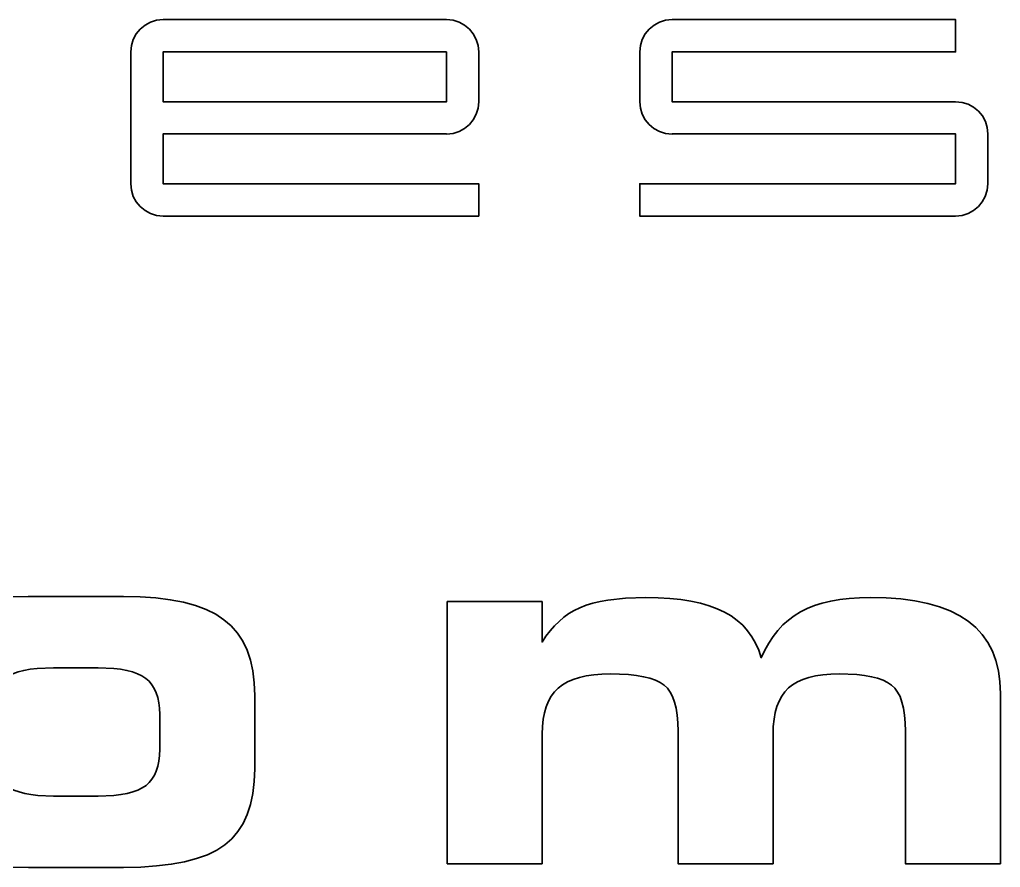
# Model space of a CAD drawing. Header units: centimetres. Extents: x -9.7 to 9.7, y -8.7 to 8.7.
# Drawn here: x 8.893 to 9.442, y 7.55 to 8.025 of the extents above; entities that cross this region are included whole.
import ezdxf

# ---------------------------------------------------------------- set-up
doc = ezdxf.new("R2010")
doc.units = ezdxf.units.CM
doc.header["$MEASUREMENT"] = 0
doc.layers.add('layer 1', color=7, linetype='Continuous')

msp = doc.modelspace()

# ---------------------------------------------------------------- linework, layer by layer
at = {"layer": 'layer 1', "color": 250, "lineweight": 35}
for points, knots in [([(8.95545, 7.93287), (8.95545, 7.93287), (8.95582, 7.92922), (8.95582, 7.92922), (8.95582, 7.92922), (8.95582, 7.92922), (8.95688, 7.92583), (8.95688, 7.92583), (8.95688, 7.92583), (8.95688, 7.92583), (8.95855, 7.92275), (8.95855, 7.92275), (8.95855, 7.92275), (8.95855, 7.92275), (8.96076, 7.92007), (8.96076, 7.92007), (8.96076, 7.92007), (8.96076, 7.92007), (8.96344, 7.91787), (8.96344, 7.91787), (8.96344, 7.91787), (8.96344, 7.91787), (8.96652, 7.9162), (8.96652, 7.9162), (8.96652, 7.9162), (8.96652, 7.9162), (8.96992, 7.91515), (8.96992, 7.91515), (8.96992, 7.91515), (8.96992, 7.91515), (8.97356, 7.91478), (8.97356, 7.91478), (8.97356, 7.91478), (8.97356, 7.91478), (9.15036, 7.91478), (9.15036, 7.91478), (9.15036, 7.91478), (9.15036, 7.91478), (9.15036, 7.93287), (9.15036, 7.93287), (9.15036, 7.93287), (9.15036, 7.93287), (8.99165, 7.93287), (8.99165, 7.93287), (8.99165, 7.93287), (8.99165, 7.93287), (8.97356, 7.93287), (8.97356, 7.93287), (8.97356, 7.93287), (8.97356, 7.93287), (8.97356, 7.95098), (8.97356, 7.95098), (8.97356, 7.95098), (8.97356, 7.95098), (8.97356, 7.96076), (8.97356, 7.96076), (8.97356, 7.96076), (8.97356, 7.96076), (9.13179, 7.96076), (9.13179, 7.96076), (9.13179, 7.96076), (9.13179, 7.96076), (9.13228, 7.96076), (9.13228, 7.96076), (9.13228, 7.96076), (9.13228, 7.96076), (9.13228, 7.96073), (9.13228, 7.96073), (9.13228, 7.96073), (9.13228, 7.96073), (9.13592, 7.9611), (9.13592, 7.9611), (9.13592, 7.9611), (9.13592, 7.9611), (9.13932, 7.96216), (9.13932, 7.96216), (9.13932, 7.96216), (9.13932, 7.96216), (9.14239, 7.96383), (9.14239, 7.96383), (9.14239, 7.96383), (9.14239, 7.96383), (9.14507, 7.96604), (9.14507, 7.96604), (9.14507, 7.96604), (9.14507, 7.96604), (9.14727, 7.96872), (9.14727, 7.96872), (9.14727, 7.96872), (9.14727, 7.96872), (9.14894, 7.9718), (9.14894, 7.9718), (9.14894, 7.9718), (9.14894, 7.9718), (9.14999, 7.9752), (9.14999, 7.9752), (9.14999, 7.9752), (9.14999, 7.9752), (9.15036, 7.97884), (9.15036, 7.97884), (9.15036, 7.97884), (9.15036, 7.97884), (9.15036, 8.00635), (9.15036, 8.00635), (9.15036, 8.00635), (9.15036, 8.00635), (9.15036, 8.00673), (9.15036, 8.00673), (9.15036, 8.00673), (9.15036, 8.00673), (9.14999, 8.01037), (9.14999, 8.01037), (9.14999, 8.01037), (9.14999, 8.01037), (9.14894, 8.01377), (9.14894, 8.01377), (9.14894, 8.01377), (9.14894, 8.01377), (9.14727, 8.01684), (9.14727, 8.01684), (9.14727, 8.01684), (9.14727, 8.01684), (9.14507, 8.01952), (9.14507, 8.01952), (9.14507, 8.01952), (9.14507, 8.01952), (9.14239, 8.02173), (9.14239, 8.02173), (9.14239, 8.02173), (9.14239, 8.02173), (9.13932, 8.0234), (9.13932, 8.0234), (9.13932, 8.0234), (9.13932, 8.0234), (9.13592, 8.02446), (9.13592, 8.02446), (9.13592, 8.02446), (9.13592, 8.02446), (9.13228, 8.02483), (9.13228, 8.02483), (9.13228, 8.02483), (9.13228, 8.02483), (8.97356, 8.02483), (8.97356, 8.02483), (8.97356, 8.02483), (8.97356, 8.02483), (8.96992, 8.02446), (8.96992, 8.02446), (8.96992, 8.02446), (8.96992, 8.02446), (8.96652, 8.0234), (8.96652, 8.0234), (8.96652, 8.0234), (8.96652, 8.0234), (8.96344, 8.02173), (8.96344, 8.02173), (8.96344, 8.02173), (8.96344, 8.02173), (8.96076, 8.01952), (8.96076, 8.01952), (8.96076, 8.01952), (8.96076, 8.01952), (8.95855, 8.01684), (8.95855, 8.01684), (8.95855, 8.01684), (8.95855, 8.01684), (8.95688, 8.01377), (8.95688, 8.01377), (8.95688, 8.01377), (8.95688, 8.01377), (8.95582, 8.01037), (8.95582, 8.01037), (8.95582, 8.01037), (8.95582, 8.01037), (8.95545, 8.00673), (8.95545, 8.00673), (8.95545, 8.00673), (8.95545, 8.00673), (8.95547, 8.00635), (8.95547, 8.00635), (8.95547, 8.00635), (8.95547, 8.00635), (8.95545, 8.00635), (8.95545, 8.00635), (8.95545, 8.00635), (8.95545, 8.00635), (8.95545, 7.93287), (8.95545, 7.93287)], [0, 0, 0, 0, 0.020833, 0.020833, 0.020833, 0.020833, 0.041667, 0.041667, 0.041667, 0.041667, 0.0625, 0.0625, 0.0625, 0.0625, 0.083333, 0.083333, 0.083333, 0.083333, 0.104167, 0.104167, 0.104167, 0.104167, 0.125, 0.125, 0.125, 0.125, 0.145833, 0.145833, 0.145833, 0.145833, 0.166667, 0.166667, 0.166667, 0.166667, 0.1875, 0.1875, 0.1875, 0.1875, 0.208333, 0.208333, 0.208333, 0.208333, 0.229167, 0.229167, 0.229167, 0.229167, 0.25, 0.25, 0.25, 0.25, 0.270833, 0.270833, 0.270833, 0.270833, 0.291667, 0.291667, 0.291667, 0.291667, 0.3125, 0.3125, 0.3125, 0.3125, 0.333333, 0.333333, 0.333333, 0.333333, 0.354167, 0.354167, 0.354167, 0.354167, 0.375, 0.375, 0.375, 0.375, 0.395833, 0.395833, 0.395833, 0.395833, 0.416667, 0.416667, 0.416667, 0.416667, 0.4375, 0.4375, 0.4375, 0.4375, 0.458333, 0.458333, 0.458333, 0.458333, 0.479167, 0.479167, 0.479167, 0.479167, 0.5, 0.5, 0.5, 0.5, 0.520833, 0.520833, 0.520833, 0.520833, 0.541667, 0.541667, 0.541667, 0.541667, 0.5625, 0.5625, 0.5625, 0.5625, 0.583333, 0.583333, 0.583333, 0.583333, 0.604167, 0.604167, 0.604167, 0.604167, 0.625, 0.625, 0.625, 0.625, 0.645833, 0.645833, 0.645833, 0.645833, 0.666667, 0.666667, 0.666667, 0.666667, 0.6875, 0.6875, 0.6875, 0.6875, 0.708333, 0.708333, 0.708333, 0.708333, 0.729167, 0.729167, 0.729167, 0.729167, 0.75, 0.75, 0.75, 0.75, 0.770833, 0.770833, 0.770833, 0.770833, 0.791667, 0.791667, 0.791667, 0.791667, 0.8125, 0.8125, 0.8125, 0.8125, 0.833333, 0.833333, 0.833333, 0.833333, 0.854167, 0.854167, 0.854167, 0.854167, 0.875, 0.875, 0.875, 0.875, 0.895833, 0.895833, 0.895833, 0.895833, 0.916667, 0.916667, 0.916667, 0.916667, 0.9375, 0.9375, 0.9375, 0.9375, 0.958333, 0.958333, 0.958333, 0.958333, 1, 1, 1, 1]), ([(9.24051, 8.00673), (9.24051, 8.00673), (9.24088, 8.01037), (9.24088, 8.01037), (9.24088, 8.01037), (9.24088, 8.01037), (9.24194, 8.01377), (9.24194, 8.01377), (9.24194, 8.01377), (9.24194, 8.01377), (9.24361, 8.01684), (9.24361, 8.01684), (9.24361, 8.01684), (9.24361, 8.01684), (9.24582, 8.01952), (9.24582, 8.01952), (9.24582, 8.01952), (9.24582, 8.01952), (9.2485, 8.02173), (9.2485, 8.02173), (9.2485, 8.02173), (9.2485, 8.02173), (9.25158, 8.0234), (9.25158, 8.0234), (9.25158, 8.0234), (9.25158, 8.0234), (9.25498, 8.02446), (9.25498, 8.02446), (9.25498, 8.02446), (9.25498, 8.02446), (9.25863, 8.02483), (9.25863, 8.02483), (9.25863, 8.02483), (9.25863, 8.02483), (9.41734, 8.02483), (9.41734, 8.02483), (9.41734, 8.02483), (9.41734, 8.02483), (9.41734, 8.00673), (9.41734, 8.00673), (9.41734, 8.00673), (9.41734, 8.00673), (9.27671, 8.00673), (9.27671, 8.00673), (9.27671, 8.00673), (9.27671, 8.00673), (9.25863, 8.00673), (9.25863, 8.00673), (9.25863, 8.00673), (9.25863, 8.00673), (9.25863, 7.99693), (9.25863, 7.99693), (9.25863, 7.99693), (9.25863, 7.99693), (9.25863, 7.98863), (9.25863, 7.98863), (9.25863, 7.98863), (9.25863, 7.98863), (9.25863, 7.97923), (9.25863, 7.97923), (9.25863, 7.97923), (9.25863, 7.97923), (9.25863, 7.97884), (9.25863, 7.97884), (9.25863, 7.97884), (9.25863, 7.97884), (9.27671, 7.97884), (9.27671, 7.97884), (9.27671, 7.97884), (9.27671, 7.97884), (9.41688, 7.97884), (9.41688, 7.97884), (9.41688, 7.97884), (9.41688, 7.97884), (9.41734, 7.97884), (9.41734, 7.97884), (9.41734, 7.97884), (9.41734, 7.97884), (9.42099, 7.97848), (9.42099, 7.97848), (9.42099, 7.97848), (9.42099, 7.97848), (9.4244, 7.97741), (9.4244, 7.97741), (9.4244, 7.97741), (9.4244, 7.97741), (9.42748, 7.97575), (9.42748, 7.97575), (9.42748, 7.97575), (9.42748, 7.97575), (9.43017, 7.97354), (9.43017, 7.97354), (9.43017, 7.97354), (9.43017, 7.97354), (9.43239, 7.97086), (9.43239, 7.97086), (9.43239, 7.97086), (9.43239, 7.97086), (9.43405, 7.96779), (9.43405, 7.96779), (9.43405, 7.96779), (9.43405, 7.96779), (9.43509, 7.9644), (9.43509, 7.9644), (9.43509, 7.9644), (9.43509, 7.9644), (9.43542, 7.96076), (9.43542, 7.96076), (9.43542, 7.96076), (9.43542, 7.96076), (9.43542, 7.96038), (9.43542, 7.96038), (9.43542, 7.96038), (9.43542, 7.96038), (9.43542, 7.93287), (9.43542, 7.93287), (9.43542, 7.93287), (9.43542, 7.93287), (9.43505, 7.92922), (9.43505, 7.92922), (9.43505, 7.92922), (9.43505, 7.92922), (9.434, 7.92582), (9.434, 7.92582), (9.434, 7.92582), (9.434, 7.92582), (9.43233, 7.92274), (9.43233, 7.92274), (9.43233, 7.92274), (9.43233, 7.92274), (9.43013, 7.92006), (9.43013, 7.92006), (9.43013, 7.92006), (9.43013, 7.92006), (9.42745, 7.91786), (9.42745, 7.91786), (9.42745, 7.91786), (9.42745, 7.91786), (9.42438, 7.91618), (9.42438, 7.91618), (9.42438, 7.91618), (9.42438, 7.91618), (9.42098, 7.91513), (9.42098, 7.91513), (9.42098, 7.91513), (9.42098, 7.91513), (9.41734, 7.91477), (9.41734, 7.91477), (9.41734, 7.91477), (9.41734, 7.91477), (9.24051, 7.91477), (9.24051, 7.91477), (9.24051, 7.91477), (9.24051, 7.91477), (9.24051, 7.93287), (9.24051, 7.93287), (9.24051, 7.93287), (9.24051, 7.93287), (9.39925, 7.93287), (9.39925, 7.93287), (9.39925, 7.93287), (9.39925, 7.93287), (9.41734, 7.93287), (9.41734, 7.93287), (9.41734, 7.93287), (9.41734, 7.93287), (9.41734, 7.94266), (9.41734, 7.94266), (9.41734, 7.94266), (9.41734, 7.94266), (9.41734, 7.95095), (9.41734, 7.95095), (9.41734, 7.95095), (9.41734, 7.95095), (9.41734, 7.96038), (9.41734, 7.96038), (9.41734, 7.96038), (9.41734, 7.96038), (9.41734, 7.96076), (9.41734, 7.96076), (9.41734, 7.96076), (9.41734, 7.96076), (9.39925, 7.96076), (9.39925, 7.96076), (9.39925, 7.96076), (9.39925, 7.96076), (9.25909, 7.96076), (9.25909, 7.96076), (9.25909, 7.96076), (9.25909, 7.96076), (9.25863, 7.96076), (9.25863, 7.96076), (9.25863, 7.96076), (9.25863, 7.96076), (9.25863, 7.96073), (9.25863, 7.96073), (9.25863, 7.96073), (9.25863, 7.96073), (9.25498, 7.9611), (9.25498, 7.9611), (9.25498, 7.9611), (9.25498, 7.9611), (9.25156, 7.96216), (9.25156, 7.96216), (9.25156, 7.96216), (9.25156, 7.96216), (9.24848, 7.96383), (9.24848, 7.96383), (9.24848, 7.96383), (9.24848, 7.96383), (9.24578, 7.96604), (9.24578, 7.96604), (9.24578, 7.96604), (9.24578, 7.96604), (9.24356, 7.96872), (9.24356, 7.96872), (9.24356, 7.96872), (9.24356, 7.96872), (9.24189, 7.9718), (9.24189, 7.9718), (9.24189, 7.9718), (9.24189, 7.9718), (9.24085, 7.9752), (9.24085, 7.9752), (9.24085, 7.9752), (9.24085, 7.9752), (9.24051, 7.97884), (9.24051, 7.97884), (9.24051, 7.97884), (9.24051, 7.97884), (9.24053, 7.97923), (9.24053, 7.97923), (9.24053, 7.97923), (9.24053, 7.97923), (9.24051, 7.97923), (9.24051, 7.97923), (9.24051, 7.97923), (9.24051, 7.97923), (9.24051, 8.00673), (9.24051, 8.00673)], [0, 0, 0, 0, 0.016393, 0.016393, 0.016393, 0.016393, 0.032787, 0.032787, 0.032787, 0.032787, 0.04918, 0.04918, 0.04918, 0.04918, 0.065574, 0.065574, 0.065574, 0.065574, 0.081967, 0.081967, 0.081967, 0.081967, 0.098361, 0.098361, 0.098361, 0.098361, 0.114754, 0.114754, 0.114754, 0.114754, 0.131148, 0.131148, 0.131148, 0.131148, 0.147541, 0.147541, 0.147541, 0.147541, 0.163934, 0.163934, 0.163934, 0.163934, 0.180328, 0.180328, 0.180328, 0.180328, 0.196721, 0.196721, 0.196721, 0.196721, 0.213115, 0.213115, 0.213115, 0.213115, 0.229508, 0.229508, 0.229508, 0.229508, 0.245902, 0.245902, 0.245902, 0.245902, 0.262295, 0.262295, 0.262295, 0.262295, 0.278689, 0.278689, 0.278689, 0.278689, 0.295082, 0.295082, 0.295082, 0.295082, 0.311475, 0.311475, 0.311475, 0.311475, 0.327869, 0.327869, 0.327869, 0.327869, 0.344262, 0.344262, 0.344262, 0.344262, 0.360656, 0.360656, 0.360656, 0.360656, 0.377049, 0.377049, 0.377049, 0.377049, 0.393443, 0.393443, 0.393443, 0.393443, 0.409836, 0.409836, 0.409836, 0.409836, 0.42623, 0.42623, 0.42623, 0.42623, 0.442623, 0.442623, 0.442623, 0.442623, 0.459016, 0.459016, 0.459016, 0.459016, 0.47541, 0.47541, 0.47541, 0.47541, 0.491803, 0.491803, 0.491803, 0.491803, 0.508197, 0.508197, 0.508197, 0.508197, 0.52459, 0.52459, 0.52459, 0.52459, 0.540984, 0.540984, 0.540984, 0.540984, 0.557377, 0.557377, 0.557377, 0.557377, 0.57377, 0.57377, 0.57377, 0.57377, 0.590164, 0.590164, 0.590164, 0.590164, 0.606557, 0.606557, 0.606557, 0.606557, 0.622951, 0.622951, 0.622951, 0.622951, 0.639344, 0.639344, 0.639344, 0.639344, 0.655738, 0.655738, 0.655738, 0.655738, 0.672131, 0.672131, 0.672131, 0.672131, 0.688525, 0.688525, 0.688525, 0.688525, 0.704918, 0.704918, 0.704918, 0.704918, 0.721311, 0.721311, 0.721311, 0.721311, 0.737705, 0.737705, 0.737705, 0.737705, 0.754098, 0.754098, 0.754098, 0.754098, 0.770492, 0.770492, 0.770492, 0.770492, 0.786885, 0.786885, 0.786885, 0.786885, 0.803279, 0.803279, 0.803279, 0.803279, 0.819672, 0.819672, 0.819672, 0.819672, 0.836066, 0.836066, 0.836066, 0.836066, 0.852459, 0.852459, 0.852459, 0.852459, 0.868852, 0.868852, 0.868852, 0.868852, 0.885246, 0.885246, 0.885246, 0.885246, 0.901639, 0.901639, 0.901639, 0.901639, 0.918033, 0.918033, 0.918033, 0.918033, 0.934426, 0.934426, 0.934426, 0.934426, 0.95082, 0.95082, 0.95082, 0.95082, 0.967213, 0.967213, 0.967213, 0.967213, 1, 1, 1, 1]), ([(9.13228, 8.00673), (9.13228, 8.00673), (9.13228, 8.00635), (9.13228, 8.00635), (9.13228, 8.00635), (9.13228, 8.00635), (9.13228, 7.99693), (9.13228, 7.99693), (9.13228, 7.99693), (9.13228, 7.99693), (9.13228, 7.98863), (9.13228, 7.98863), (9.13228, 7.98863), (9.13228, 7.98863), (9.13228, 7.97884), (9.13228, 7.97884), (9.13228, 7.97884), (9.13228, 7.97884), (9.11418, 7.97884), (9.11418, 7.97884), (9.11418, 7.97884), (9.11418, 7.97884), (8.97356, 7.97884), (8.97356, 7.97884), (8.97356, 7.97884), (8.97356, 7.97884), (8.97356, 7.98863), (8.97356, 7.98863), (8.97356, 7.98863), (8.97356, 7.98863), (8.97356, 8.00635), (8.97356, 8.00635), (8.97356, 8.00635), (8.97356, 8.00635), (8.97356, 8.00673), (8.97356, 8.00673), (8.97356, 8.00673), (8.97356, 8.00673), (8.99165, 8.00673), (8.99165, 8.00673), (8.99165, 8.00673), (8.99165, 8.00673), (9.11418, 8.00673), (9.11418, 8.00673), (9.11418, 8.00673), (9.11418, 8.00673), (9.13228, 8.00673), (9.13228, 8.00673)], [0, 0, 0, 0, 0.076923, 0.076923, 0.076923, 0.076923, 0.153846, 0.153846, 0.153846, 0.153846, 0.230769, 0.230769, 0.230769, 0.230769, 0.307692, 0.307692, 0.307692, 0.307692, 0.384615, 0.384615, 0.384615, 0.384615, 0.461538, 0.461538, 0.461538, 0.461538, 0.538462, 0.538462, 0.538462, 0.538462, 0.615385, 0.615385, 0.615385, 0.615385, 0.692308, 0.692308, 0.692308, 0.692308, 0.769231, 0.769231, 0.769231, 0.769231, 0.846154, 0.846154, 0.846154, 0.846154, 1, 1, 1, 1]), ([(8.89819, 7.54995), (8.89819, 7.54995), (8.88856, 7.55015), (8.88856, 7.55015), (8.88856, 7.55015), (8.88856, 7.55015), (8.87966, 7.55074), (8.87966, 7.55074), (8.87966, 7.55074), (8.87966, 7.55074), (8.87147, 7.55173), (8.87147, 7.55173), (8.87147, 7.55173), (8.87147, 7.55173), (8.864, 7.55311), (8.864, 7.55311), (8.864, 7.55311), (8.864, 7.55311), (8.85725, 7.5549), (8.85725, 7.5549), (8.85725, 7.5549), (8.85725, 7.5549), (8.85121, 7.55707), (8.85121, 7.55707), (8.85121, 7.55707), (8.85121, 7.55707), (8.84588, 7.55963), (8.84588, 7.55963), (8.84588, 7.55963), (8.84588, 7.55963), (8.84127, 7.5626), (8.84127, 7.5626), (8.84127, 7.5626), (8.84127, 7.5626), (8.83728, 7.56602), (8.83728, 7.56602), (8.83728, 7.56602), (8.83728, 7.56602), (8.83382, 7.56995), (8.83382, 7.56995), (8.83382, 7.56995), (8.83382, 7.56995), (8.8309, 7.5744), (8.8309, 7.5744), (8.8309, 7.5744), (8.8309, 7.5744), (8.82851, 7.57936), (8.82851, 7.57936), (8.82851, 7.57936), (8.82851, 7.57936), (8.82666, 7.58484), (8.82666, 7.58484), (8.82666, 7.58484), (8.82666, 7.58484), (8.82533, 7.59083), (8.82533, 7.59083), (8.82533, 7.59083), (8.82533, 7.59083), (8.82453, 7.59734), (8.82453, 7.59734), (8.82453, 7.59734), (8.82453, 7.59734), (8.82426, 7.60436), (8.82426, 7.60436), (8.82426, 7.60436), (8.82426, 7.60436), (8.82426, 7.64451), (8.82426, 7.64451), (8.82426, 7.64451), (8.82426, 7.64451), (8.82453, 7.65209), (8.82453, 7.65209), (8.82453, 7.65209), (8.82453, 7.65209), (8.8253, 7.6591), (8.8253, 7.6591), (8.8253, 7.6591), (8.8253, 7.6591), (8.82659, 7.66552), (8.82659, 7.66552), (8.82659, 7.66552), (8.82659, 7.66552), (8.8284, 7.67137), (8.8284, 7.67137), (8.8284, 7.67137), (8.8284, 7.67137), (8.83073, 7.67661), (8.83073, 7.67661), (8.83073, 7.67661), (8.83073, 7.67661), (8.83358, 7.68129), (8.83358, 7.68129), (8.83358, 7.68129), (8.83358, 7.68129), (8.83695, 7.68537), (8.83695, 7.68537), (8.83695, 7.68537), (8.83695, 7.68537), (8.84084, 7.68886), (8.84084, 7.68886), (8.84084, 7.68886), (8.84084, 7.68886), (8.84536, 7.69187), (8.84536, 7.69187), (8.84536, 7.69187), (8.84536, 7.69187), (8.85063, 7.69447), (8.85063, 7.69447), (8.85063, 7.69447), (8.85063, 7.69447), (8.85664, 7.69668), (8.85664, 7.69668), (8.85664, 7.69668), (8.85664, 7.69668), (8.8634, 7.69848), (8.8634, 7.69848), (8.8634, 7.69848), (8.8634, 7.69848), (8.87091, 7.69989), (8.87091, 7.69989), (8.87091, 7.69989), (8.87091, 7.69989), (8.87916, 7.70089), (8.87916, 7.70089), (8.87916, 7.70089), (8.87916, 7.70089), (8.88817, 7.70149), (8.88817, 7.70149), (8.88817, 7.70149), (8.88817, 7.70149), (8.89794, 7.70169), (8.89794, 7.70169), (8.89794, 7.70169), (8.89794, 7.70169), (8.95133, 7.70169), (8.95133, 7.70169), (8.95133, 7.70169), (8.95133, 7.70169), (8.96078, 7.70148), (8.96078, 7.70148), (8.96078, 7.70148), (8.96078, 7.70148), (8.96954, 7.70088), (8.96954, 7.70088), (8.96954, 7.70088), (8.96954, 7.70088), (8.97761, 7.69986), (8.97761, 7.69986), (8.97761, 7.69986), (8.97761, 7.69986), (8.98499, 7.69845), (8.98499, 7.69845), (8.98499, 7.69845), (8.98499, 7.69845), (8.99169, 7.69663), (8.99169, 7.69663), (8.99169, 7.69663), (8.99169, 7.69663), (8.9977, 7.69439), (8.9977, 7.69439), (8.9977, 7.69439), (8.9977, 7.69439), (9.00302, 7.69175), (9.00302, 7.69175), (9.00302, 7.69175), (9.00302, 7.69175), (9.00766, 7.6887), (9.00766, 7.6887), (9.00766, 7.6887), (9.00766, 7.6887), (9.01169, 7.68521), (9.01169, 7.68521), (9.01169, 7.68521), (9.01169, 7.68521), (9.01518, 7.68121), (9.01518, 7.68121), (9.01518, 7.68121), (9.01518, 7.68121), (9.01813, 7.67669), (9.01813, 7.67669), (9.01813, 7.67669), (9.01813, 7.67669), (9.02056, 7.67164), (9.02056, 7.67164), (9.02056, 7.67164), (9.02056, 7.67164), (9.02243, 7.66608), (9.02243, 7.66608), (9.02243, 7.66608), (9.02243, 7.66608), (9.02378, 7.66002), (9.02378, 7.66002), (9.02378, 7.66002), (9.02378, 7.66002), (9.02459, 7.65342), (9.02459, 7.65342), (9.02459, 7.65342), (9.02459, 7.65342), (9.02486, 7.64632), (9.02486, 7.64632), (9.02486, 7.64632), (9.02486, 7.64632), (9.02486, 7.60519), (9.02486, 7.60519), (9.02486, 7.60519), (9.02486, 7.60519), (9.0246, 7.59798), (9.0246, 7.59798), (9.0246, 7.59798), (9.0246, 7.59798), (9.02382, 7.5913), (9.02382, 7.5913), (9.02382, 7.5913), (9.02382, 7.5913), (9.02251, 7.58518), (9.02251, 7.58518), (9.02251, 7.58518), (9.02251, 7.58518), (9.02068, 7.57957), (9.02068, 7.57957), (9.02068, 7.57957), (9.02068, 7.57957), (9.01833, 7.57452), (9.01833, 7.57452), (9.01833, 7.57452), (9.01833, 7.57452), (9.01546, 7.57), (9.01546, 7.57), (9.01546, 7.57), (9.01546, 7.57), (9.01206, 7.56603), (9.01206, 7.56603), (9.01206, 7.56603), (9.01206, 7.56603), (9.00815, 7.5626), (9.00815, 7.5626), (9.00815, 7.5626), (9.00815, 7.5626), (9.00361, 7.55963), (9.00361, 7.55963), (9.00361, 7.55963), (9.00361, 7.55963), (8.99835, 7.55707), (8.99835, 7.55707), (8.99835, 7.55707), (8.99835, 7.55707), (8.99234, 7.5549), (8.99234, 7.5549), (8.99234, 7.5549), (8.99234, 7.5549), (8.98561, 7.55311), (8.98561, 7.55311), (8.98561, 7.55311), (8.98561, 7.55311), (8.97814, 7.55173), (8.97814, 7.55173), (8.97814, 7.55173), (8.97814, 7.55173), (8.96994, 7.55074), (8.96994, 7.55074), (8.96994, 7.55074), (8.96994, 7.55074), (8.961, 7.55015), (8.961, 7.55015), (8.961, 7.55015), (8.961, 7.55015), (8.95133, 7.54995), (8.95133, 7.54995), (8.95133, 7.54995), (8.95133, 7.54995), (8.89819, 7.54995), (8.89819, 7.54995)], [0, 0, 0, 0, 0.014493, 0.014493, 0.014493, 0.014493, 0.028986, 0.028986, 0.028986, 0.028986, 0.043478, 0.043478, 0.043478, 0.043478, 0.057971, 0.057971, 0.057971, 0.057971, 0.072464, 0.072464, 0.072464, 0.072464, 0.086957, 0.086957, 0.086957, 0.086957, 0.101449, 0.101449, 0.101449, 0.101449, 0.115942, 0.115942, 0.115942, 0.115942, 0.130435, 0.130435, 0.130435, 0.130435, 0.144928, 0.144928, 0.144928, 0.144928, 0.15942, 0.15942, 0.15942, 0.15942, 0.173913, 0.173913, 0.173913, 0.173913, 0.188406, 0.188406, 0.188406, 0.188406, 0.202899, 0.202899, 0.202899, 0.202899, 0.217391, 0.217391, 0.217391, 0.217391, 0.231884, 0.231884, 0.231884, 0.231884, 0.246377, 0.246377, 0.246377, 0.246377, 0.26087, 0.26087, 0.26087, 0.26087, 0.275362, 0.275362, 0.275362, 0.275362, 0.289855, 0.289855, 0.289855, 0.289855, 0.304348, 0.304348, 0.304348, 0.304348, 0.318841, 0.318841, 0.318841, 0.318841, 0.333333, 0.333333, 0.333333, 0.333333, 0.347826, 0.347826, 0.347826, 0.347826, 0.362319, 0.362319, 0.362319, 0.362319, 0.376812, 0.376812, 0.376812, 0.376812, 0.391304, 0.391304, 0.391304, 0.391304, 0.405797, 0.405797, 0.405797, 0.405797, 0.42029, 0.42029, 0.42029, 0.42029, 0.434783, 0.434783, 0.434783, 0.434783, 0.449275, 0.449275, 0.449275, 0.449275, 0.463768, 0.463768, 0.463768, 0.463768, 0.478261, 0.478261, 0.478261, 0.478261, 0.492754, 0.492754, 0.492754, 0.492754, 0.507246, 0.507246, 0.507246, 0.507246, 0.521739, 0.521739, 0.521739, 0.521739, 0.536232, 0.536232, 0.536232, 0.536232, 0.550725, 0.550725, 0.550725, 0.550725, 0.565217, 0.565217, 0.565217, 0.565217, 0.57971, 0.57971, 0.57971, 0.57971, 0.594203, 0.594203, 0.594203, 0.594203, 0.608696, 0.608696, 0.608696, 0.608696, 0.623188, 0.623188, 0.623188, 0.623188, 0.637681, 0.637681, 0.637681, 0.637681, 0.652174, 0.652174, 0.652174, 0.652174, 0.666667, 0.666667, 0.666667, 0.666667, 0.681159, 0.681159, 0.681159, 0.681159, 0.695652, 0.695652, 0.695652, 0.695652, 0.710145, 0.710145, 0.710145, 0.710145, 0.724638, 0.724638, 0.724638, 0.724638, 0.73913, 0.73913, 0.73913, 0.73913, 0.753623, 0.753623, 0.753623, 0.753623, 0.768116, 0.768116, 0.768116, 0.768116, 0.782609, 0.782609, 0.782609, 0.782609, 0.797101, 0.797101, 0.797101, 0.797101, 0.811594, 0.811594, 0.811594, 0.811594, 0.826087, 0.826087, 0.826087, 0.826087, 0.84058, 0.84058, 0.84058, 0.84058, 0.855072, 0.855072, 0.855072, 0.855072, 0.869565, 0.869565, 0.869565, 0.869565, 0.884058, 0.884058, 0.884058, 0.884058, 0.898551, 0.898551, 0.898551, 0.898551, 0.913043, 0.913043, 0.913043, 0.913043, 0.927536, 0.927536, 0.927536, 0.927536, 0.942029, 0.942029, 0.942029, 0.942029, 0.956522, 0.956522, 0.956522, 0.956522, 0.971014, 0.971014, 0.971014, 0.971014, 1, 1, 1, 1]), ([(9.18584, 7.55196), (9.18584, 7.55196), (9.13268, 7.55196), (9.13268, 7.55196), (9.13268, 7.55196), (9.13268, 7.55196), (9.13268, 7.69881), (9.13268, 7.69881), (9.13268, 7.69881), (9.13268, 7.69881), (9.18584, 7.69881), (9.18584, 7.69881), (9.18584, 7.69881), (9.18584, 7.69881), (9.18584, 7.67611), (9.18584, 7.67611), (9.18584, 7.67611), (9.18584, 7.67611), (9.18798, 7.6794), (9.18798, 7.6794), (9.18798, 7.6794), (9.18798, 7.6794), (9.19027, 7.68243), (9.19027, 7.68243), (9.19027, 7.68243), (9.19027, 7.68243), (9.1927, 7.68521), (9.1927, 7.68521), (9.1927, 7.68521), (9.1927, 7.68521), (9.19528, 7.68775), (9.19528, 7.68775), (9.19528, 7.68775), (9.19528, 7.68775), (9.198, 7.69004), (9.198, 7.69004), (9.198, 7.69004), (9.198, 7.69004), (9.20087, 7.69208), (9.20087, 7.69208), (9.20087, 7.69208), (9.20087, 7.69208), (9.20386, 7.69386), (9.20386, 7.69386), (9.20386, 7.69386), (9.20386, 7.69386), (9.20701, 7.69541), (9.20701, 7.69541), (9.20701, 7.69541), (9.20701, 7.69541), (9.21041, 7.69674), (9.21041, 7.69674), (9.21041, 7.69674), (9.21041, 7.69674), (9.21417, 7.6979), (9.21417, 7.6979), (9.21417, 7.6979), (9.21417, 7.6979), (9.21826, 7.69887), (9.21826, 7.69887), (9.21826, 7.69887), (9.21826, 7.69887), (9.2227, 7.69969), (9.2227, 7.69969), (9.2227, 7.69969), (9.2227, 7.69969), (9.23261, 7.70075), (9.23261, 7.70075), (9.23261, 7.70075), (9.23261, 7.70075), (9.2439, 7.70111), (9.2439, 7.70111), (9.2439, 7.70111), (9.2439, 7.70111), (9.25082, 7.70098), (9.25082, 7.70098), (9.25082, 7.70098), (9.25082, 7.70098), (9.25734, 7.7006), (9.25734, 7.7006), (9.25734, 7.7006), (9.25734, 7.7006), (9.26346, 7.69996), (9.26346, 7.69996), (9.26346, 7.69996), (9.26346, 7.69996), (9.26917, 7.69907), (9.26917, 7.69907), (9.26917, 7.69907), (9.26917, 7.69907), (9.27446, 7.69792), (9.27446, 7.69792), (9.27446, 7.69792), (9.27446, 7.69792), (9.27937, 7.69653), (9.27937, 7.69653), (9.27937, 7.69653), (9.27937, 7.69653), (9.28386, 7.69487), (9.28386, 7.69487), (9.28386, 7.69487), (9.28386, 7.69487), (9.28797, 7.69296), (9.28797, 7.69296), (9.28797, 7.69296), (9.28797, 7.69296), (9.29169, 7.69079), (9.29169, 7.69079), (9.29169, 7.69079), (9.29169, 7.69079), (9.29509, 7.68832), (9.29509, 7.68832), (9.29509, 7.68832), (9.29509, 7.68832), (9.29816, 7.68556), (9.29816, 7.68556), (9.29816, 7.68556), (9.29816, 7.68556), (9.3009, 7.68251), (9.3009, 7.68251), (9.3009, 7.68251), (9.3009, 7.68251), (9.30331, 7.67917), (9.30331, 7.67917), (9.30331, 7.67917), (9.30331, 7.67917), (9.30538, 7.67554), (9.30538, 7.67554), (9.30538, 7.67554), (9.30538, 7.67554), (9.30714, 7.6716), (9.30714, 7.6716), (9.30714, 7.6716), (9.30714, 7.6716), (9.30856, 7.66739), (9.30856, 7.66739), (9.30856, 7.66739), (9.30856, 7.66739), (9.31056, 7.67167), (9.31056, 7.67167), (9.31056, 7.67167), (9.31056, 7.67167), (9.31278, 7.67564), (9.31278, 7.67564), (9.31278, 7.67564), (9.31278, 7.67564), (9.31521, 7.67931), (9.31521, 7.67931), (9.31521, 7.67931), (9.31521, 7.67931), (9.31785, 7.68268), (9.31785, 7.68268), (9.31785, 7.68268), (9.31785, 7.68268), (9.3207, 7.68573), (9.3207, 7.68573), (9.3207, 7.68573), (9.3207, 7.68573), (9.32377, 7.68849), (9.32377, 7.68849), (9.32377, 7.68849), (9.32377, 7.68849), (9.32704, 7.69095), (9.32704, 7.69095), (9.32704, 7.69095), (9.32704, 7.69095), (9.33053, 7.69311), (9.33053, 7.69311), (9.33053, 7.69311), (9.33053, 7.69311), (9.33428, 7.69498), (9.33428, 7.69498), (9.33428, 7.69498), (9.33428, 7.69498), (9.33835, 7.6966), (9.33835, 7.6966), (9.33835, 7.6966), (9.33835, 7.6966), (9.34274, 7.69798), (9.34274, 7.69798), (9.34274, 7.69798), (9.34274, 7.69798), (9.34746, 7.6991), (9.34746, 7.6991), (9.34746, 7.6991), (9.34746, 7.6991), (9.35248, 7.69998), (9.35248, 7.69998), (9.35248, 7.69998), (9.35248, 7.69998), (9.35783, 7.7006), (9.35783, 7.7006), (9.35783, 7.7006), (9.35783, 7.7006), (9.36349, 7.70098), (9.36349, 7.70098), (9.36349, 7.70098), (9.36349, 7.70098), (9.36948, 7.70111), (9.36948, 7.70111), (9.36948, 7.70111), (9.36948, 7.70111), (9.37844, 7.7009), (9.37844, 7.7009), (9.37844, 7.7009), (9.37844, 7.7009), (9.38681, 7.70029), (9.38681, 7.70029), (9.38681, 7.70029), (9.38681, 7.70029), (9.39458, 7.69924), (9.39458, 7.69924), (9.39458, 7.69924), (9.39458, 7.69924), (9.40176, 7.6978), (9.40176, 7.6978), (9.40176, 7.6978), (9.40176, 7.6978), (9.40834, 7.69593), (9.40834, 7.69593), (9.40834, 7.69593), (9.40834, 7.69593), (9.41432, 7.69365), (9.41432, 7.69365), (9.41432, 7.69365), (9.41432, 7.69365), (9.41971, 7.69095), (9.41971, 7.69095), (9.41971, 7.69095), (9.41971, 7.69095), (9.4245, 7.68784), (9.4245, 7.68784), (9.4245, 7.68784), (9.4245, 7.68784), (9.42871, 7.6843), (9.42871, 7.6843), (9.42871, 7.6843), (9.42871, 7.6843), (9.43236, 7.68034), (9.43236, 7.68034), (9.43236, 7.68034), (9.43236, 7.68034), (9.43546, 7.67594), (9.43546, 7.67594), (9.43546, 7.67594), (9.43546, 7.67594), (9.43798, 7.67109), (9.43798, 7.67109), (9.43798, 7.67109), (9.43798, 7.67109), (9.43994, 7.66582), (9.43994, 7.66582), (9.43994, 7.66582), (9.43994, 7.66582), (9.44134, 7.66011), (9.44134, 7.66011), (9.44134, 7.66011), (9.44134, 7.66011), (9.44219, 7.65396), (9.44219, 7.65396), (9.44219, 7.65396), (9.44219, 7.65396), (9.44247, 7.64737), (9.44247, 7.64737), (9.44247, 7.64737), (9.44247, 7.64737), (9.44247, 7.55196), (9.44247, 7.55196), (9.44247, 7.55196), (9.44247, 7.55196), (9.38931, 7.55196), (9.38931, 7.55196), (9.38931, 7.55196), (9.38931, 7.55196), (9.38931, 7.6263), (9.38931, 7.6263), (9.38931, 7.6263), (9.38931, 7.6263), (9.38918, 7.631), (9.38918, 7.631), (9.38918, 7.631), (9.38918, 7.631), (9.38881, 7.63529), (9.38881, 7.63529), (9.38881, 7.63529), (9.38881, 7.63529), (9.38821, 7.63915), (9.38821, 7.63915), (9.38821, 7.63915), (9.38821, 7.63915), (9.38736, 7.64258), (9.38736, 7.64258), (9.38736, 7.64258), (9.38736, 7.64258), (9.38626, 7.6456), (9.38626, 7.6456), (9.38626, 7.6456), (9.38626, 7.6456), (9.38492, 7.64818), (9.38492, 7.64818), (9.38492, 7.64818), (9.38492, 7.64818), (9.38333, 7.65035), (9.38333, 7.65035), (9.38333, 7.65035), (9.38333, 7.65035), (9.3815, 7.6521), (9.3815, 7.6521), (9.3815, 7.6521), (9.3815, 7.6521), (9.37934, 7.65356), (9.37934, 7.65356), (9.37934, 7.65356), (9.37934, 7.65356), (9.37676, 7.65482), (9.37676, 7.65482), (9.37676, 7.65482), (9.37676, 7.65482), (9.37374, 7.65587), (9.37374, 7.65587), (9.37374, 7.65587), (9.37374, 7.65587), (9.37029, 7.65675), (9.37029, 7.65675), (9.37029, 7.65675), (9.37029, 7.65675), (9.36642, 7.65742), (9.36642, 7.65742), (9.36642, 7.65742), (9.36642, 7.65742), (9.36211, 7.65791), (9.36211, 7.65791), (9.36211, 7.65791), (9.36211, 7.65791), (9.35224, 7.65829), (9.35224, 7.65829), (9.35224, 7.65829), (9.35224, 7.65829), (9.34745, 7.65817), (9.34745, 7.65817), (9.34745, 7.65817), (9.34745, 7.65817), (9.34303, 7.6578), (9.34303, 7.6578), (9.34303, 7.6578), (9.34303, 7.6578), (9.33894, 7.65718), (9.33894, 7.65718), (9.33894, 7.65718), (9.33894, 7.65718), (9.33522, 7.65632), (9.33522, 7.65632), (9.33522, 7.65632), (9.33522, 7.65632), (9.33184, 7.65522), (9.33184, 7.65522), (9.33184, 7.65522), (9.33184, 7.65522), (9.32882, 7.65387), (9.32882, 7.65387), (9.32882, 7.65387), (9.32882, 7.65387), (9.32613, 7.65227), (9.32613, 7.65227), (9.32613, 7.65227), (9.32613, 7.65227), (9.32378, 7.65044), (9.32378, 7.65044), (9.32378, 7.65044), (9.32378, 7.65044), (9.32177, 7.64832), (9.32177, 7.64832), (9.32177, 7.64832), (9.32177, 7.64832), (9.32002, 7.64588), (9.32002, 7.64588), (9.32002, 7.64588), (9.32002, 7.64588), (9.31853, 7.64314), (9.31853, 7.64314), (9.31853, 7.64314), (9.31853, 7.64314), (9.31732, 7.64007), (9.31732, 7.64007), (9.31732, 7.64007), (9.31732, 7.64007), (9.31638, 7.63667), (9.31638, 7.63667), (9.31638, 7.63667), (9.31638, 7.63667), (9.3157, 7.63297), (9.3157, 7.63297), (9.3157, 7.63297), (9.3157, 7.63297), (9.3153, 7.62895), (9.3153, 7.62895), (9.3153, 7.62895), (9.3153, 7.62895), (9.31516, 7.62461), (9.31516, 7.62461), (9.31516, 7.62461), (9.31516, 7.62461), (9.31516, 7.55196), (9.31516, 7.55196), (9.31516, 7.55196), (9.31516, 7.55196), (9.262, 7.55196), (9.262, 7.55196), (9.262, 7.55196), (9.262, 7.55196), (9.262, 7.6263), (9.262, 7.6263), (9.262, 7.6263), (9.262, 7.6263), (9.26188, 7.631), (9.26188, 7.631), (9.26188, 7.631), (9.26188, 7.631), (9.26151, 7.63529), (9.26151, 7.63529), (9.26151, 7.63529), (9.26151, 7.63529), (9.26088, 7.63915), (9.26088, 7.63915), (9.26088, 7.63915), (9.26088, 7.63915), (9.26002, 7.64258), (9.26002, 7.64258), (9.26002, 7.64258), (9.26002, 7.64258), (9.25891, 7.6456), (9.25891, 7.6456), (9.25891, 7.6456), (9.25891, 7.6456), (9.25755, 7.64818), (9.25755, 7.64818), (9.25755, 7.64818), (9.25755, 7.64818), (9.25595, 7.65035), (9.25595, 7.65035), (9.25595, 7.65035), (9.25595, 7.65035), (9.2541, 7.6521), (9.2541, 7.6521), (9.2541, 7.6521), (9.2541, 7.6521), (9.25189, 7.65356), (9.25189, 7.65356), (9.25189, 7.65356), (9.25189, 7.65356), (9.24924, 7.65482), (9.24924, 7.65482), (9.24924, 7.65482), (9.24924, 7.65482), (9.24615, 7.65587), (9.24615, 7.65587), (9.24615, 7.65587), (9.24615, 7.65587), (9.24262, 7.65675), (9.24262, 7.65675), (9.24262, 7.65675), (9.24262, 7.65675), (9.23866, 7.65742), (9.23866, 7.65742), (9.23866, 7.65742), (9.23866, 7.65742), (9.23425, 7.65791), (9.23425, 7.65791), (9.23425, 7.65791), (9.23425, 7.65791), (9.2241, 7.65829), (9.2241, 7.65829), (9.2241, 7.65829), (9.2241, 7.65829), (9.21923, 7.65817), (9.21923, 7.65817), (9.21923, 7.65817), (9.21923, 7.65817), (9.21471, 7.65779), (9.21471, 7.65779), (9.21471, 7.65779), (9.21471, 7.65779), (9.21054, 7.65718), (9.21054, 7.65718), (9.21054, 7.65718), (9.21054, 7.65718), (9.20672, 7.65631), (9.20672, 7.65631), (9.20672, 7.65631), (9.20672, 7.65631), (9.20324, 7.65521), (9.20324, 7.65521), (9.20324, 7.65521), (9.20324, 7.65521), (9.20011, 7.65385), (9.20011, 7.65385), (9.20011, 7.65385), (9.20011, 7.65385), (9.19733, 7.65224), (9.19733, 7.65224), (9.19733, 7.65224), (9.19733, 7.65224), (9.19489, 7.65038), (9.19489, 7.65038), (9.19489, 7.65038), (9.19489, 7.65038), (9.19277, 7.64824), (9.19277, 7.64824), (9.19277, 7.64824), (9.19277, 7.64824), (9.19094, 7.64579), (9.19094, 7.64579), (9.19094, 7.64579), (9.19094, 7.64579), (9.18938, 7.64303), (9.18938, 7.64303), (9.18938, 7.64303), (9.18938, 7.64303), (9.1881, 7.63996), (9.1881, 7.63996), (9.1881, 7.63996), (9.1881, 7.63996), (9.18711, 7.6366), (9.18711, 7.6366), (9.18711, 7.6366), (9.18711, 7.6366), (9.1864, 7.6329), (9.1864, 7.6329), (9.1864, 7.6329), (9.1864, 7.6329), (9.18598, 7.62892), (9.18598, 7.62892), (9.18598, 7.62892), (9.18598, 7.62892), (9.18584, 7.62461), (9.18584, 7.62461), (9.18584, 7.62461), (9.18584, 7.62461), (9.18584, 7.55196), (9.18584, 7.55196)], [0, 0, 0, 0, 0.007353, 0.007353, 0.007353, 0.007353, 0.014706, 0.014706, 0.014706, 0.014706, 0.022059, 0.022059, 0.022059, 0.022059, 0.029412, 0.029412, 0.029412, 0.029412, 0.036765, 0.036765, 0.036765, 0.036765, 0.044118, 0.044118, 0.044118, 0.044118, 0.051471, 0.051471, 0.051471, 0.051471, 0.058824, 0.058824, 0.058824, 0.058824, 0.066176, 0.066176, 0.066176, 0.066176, 0.073529, 0.073529, 0.073529, 0.073529, 0.080882, 0.080882, 0.080882, 0.080882, 0.088235, 0.088235, 0.088235, 0.088235, 0.095588, 0.095588, 0.095588, 0.095588, 0.102941, 0.102941, 0.102941, 0.102941, 0.110294, 0.110294, 0.110294, 0.110294, 0.117647, 0.117647, 0.117647, 0.117647, 0.125, 0.125, 0.125, 0.125, 0.132353, 0.132353, 0.132353, 0.132353, 0.139706, 0.139706, 0.139706, 0.139706, 0.147059, 0.147059, 0.147059, 0.147059, 0.154412, 0.154412, 0.154412, 0.154412, 0.161765, 0.161765, 0.161765, 0.161765, 0.169118, 0.169118, 0.169118, 0.169118, 0.176471, 0.176471, 0.176471, 0.176471, 0.183824, 0.183824, 0.183824, 0.183824, 0.191176, 0.191176, 0.191176, 0.191176, 0.198529, 0.198529, 0.198529, 0.198529, 0.205882, 0.205882, 0.205882, 0.205882, 0.213235, 0.213235, 0.213235, 0.213235, 0.220588, 0.220588, 0.220588, 0.220588, 0.227941, 0.227941, 0.227941, 0.227941, 0.235294, 0.235294, 0.235294, 0.235294, 0.242647, 0.242647, 0.242647, 0.242647, 0.25, 0.25, 0.25, 0.25, 0.257353, 0.257353, 0.257353, 0.257353, 0.264706, 0.264706, 0.264706, 0.264706, 0.272059, 0.272059, 0.272059, 0.272059, 0.279412, 0.279412, 0.279412, 0.279412, 0.286765, 0.286765, 0.286765, 0.286765, 0.294118, 0.294118, 0.294118, 0.294118, 0.301471, 0.301471, 0.301471, 0.301471, 0.308824, 0.308824, 0.308824, 0.308824, 0.316176, 0.316176, 0.316176, 0.316176, 0.323529, 0.323529, 0.323529, 0.323529, 0.330882, 0.330882, 0.330882, 0.330882, 0.338235, 0.338235, 0.338235, 0.338235, 0.345588, 0.345588, 0.345588, 0.345588, 0.352941, 0.352941, 0.352941, 0.352941, 0.360294, 0.360294, 0.360294, 0.360294, 0.367647, 0.367647, 0.367647, 0.367647, 0.375, 0.375, 0.375, 0.375, 0.382353, 0.382353, 0.382353, 0.382353, 0.389706, 0.389706, 0.389706, 0.389706, 0.397059, 0.397059, 0.397059, 0.397059, 0.404412, 0.404412, 0.404412, 0.404412, 0.411765, 0.411765, 0.411765, 0.411765, 0.419118, 0.419118, 0.419118, 0.419118, 0.426471, 0.426471, 0.426471, 0.426471, 0.433824, 0.433824, 0.433824, 0.433824, 0.441176, 0.441176, 0.441176, 0.441176, 0.448529, 0.448529, 0.448529, 0.448529, 0.455882, 0.455882, 0.455882, 0.455882, 0.463235, 0.463235, 0.463235, 0.463235, 0.470588, 0.470588, 0.470588, 0.470588, 0.477941, 0.477941, 0.477941, 0.477941, 0.485294, 0.485294, 0.485294, 0.485294, 0.492647, 0.492647, 0.492647, 0.492647, 0.5, 0.5, 0.5, 0.5, 0.507353, 0.507353, 0.507353, 0.507353, 0.514706, 0.514706, 0.514706, 0.514706, 0.522059, 0.522059, 0.522059, 0.522059, 0.529412, 0.529412, 0.529412, 0.529412, 0.536765, 0.536765, 0.536765, 0.536765, 0.544118, 0.544118, 0.544118, 0.544118, 0.551471, 0.551471, 0.551471, 0.551471, 0.558824, 0.558824, 0.558824, 0.558824, 0.566176, 0.566176, 0.566176, 0.566176, 0.573529, 0.573529, 0.573529, 0.573529, 0.580882, 0.580882, 0.580882, 0.580882, 0.588235, 0.588235, 0.588235, 0.588235, 0.595588, 0.595588, 0.595588, 0.595588, 0.602941, 0.602941, 0.602941, 0.602941, 0.610294, 0.610294, 0.610294, 0.610294, 0.617647, 0.617647, 0.617647, 0.617647, 0.625, 0.625, 0.625, 0.625, 0.632353, 0.632353, 0.632353, 0.632353, 0.639706, 0.639706, 0.639706, 0.639706, 0.647059, 0.647059, 0.647059, 0.647059, 0.654412, 0.654412, 0.654412, 0.654412, 0.661765, 0.661765, 0.661765, 0.661765, 0.669118, 0.669118, 0.669118, 0.669118, 0.676471, 0.676471, 0.676471, 0.676471, 0.683824, 0.683824, 0.683824, 0.683824, 0.691176, 0.691176, 0.691176, 0.691176, 0.698529, 0.698529, 0.698529, 0.698529, 0.705882, 0.705882, 0.705882, 0.705882, 0.713235, 0.713235, 0.713235, 0.713235, 0.720588, 0.720588, 0.720588, 0.720588, 0.727941, 0.727941, 0.727941, 0.727941, 0.735294, 0.735294, 0.735294, 0.735294, 0.742647, 0.742647, 0.742647, 0.742647, 0.75, 0.75, 0.75, 0.75, 0.757353, 0.757353, 0.757353, 0.757353, 0.764706, 0.764706, 0.764706, 0.764706, 0.772059, 0.772059, 0.772059, 0.772059, 0.779412, 0.779412, 0.779412, 0.779412, 0.786765, 0.786765, 0.786765, 0.786765, 0.794118, 0.794118, 0.794118, 0.794118, 0.801471, 0.801471, 0.801471, 0.801471, 0.808824, 0.808824, 0.808824, 0.808824, 0.816176, 0.816176, 0.816176, 0.816176, 0.823529, 0.823529, 0.823529, 0.823529, 0.830882, 0.830882, 0.830882, 0.830882, 0.838235, 0.838235, 0.838235, 0.838235, 0.845588, 0.845588, 0.845588, 0.845588, 0.852941, 0.852941, 0.852941, 0.852941, 0.860294, 0.860294, 0.860294, 0.860294, 0.867647, 0.867647, 0.867647, 0.867647, 0.875, 0.875, 0.875, 0.875, 0.882353, 0.882353, 0.882353, 0.882353, 0.889706, 0.889706, 0.889706, 0.889706, 0.897059, 0.897059, 0.897059, 0.897059, 0.904412, 0.904412, 0.904412, 0.904412, 0.911765, 0.911765, 0.911765, 0.911765, 0.919118, 0.919118, 0.919118, 0.919118, 0.926471, 0.926471, 0.926471, 0.926471, 0.933824, 0.933824, 0.933824, 0.933824, 0.941176, 0.941176, 0.941176, 0.941176, 0.948529, 0.948529, 0.948529, 0.948529, 0.955882, 0.955882, 0.955882, 0.955882, 0.963235, 0.963235, 0.963235, 0.963235, 0.970588, 0.970588, 0.970588, 0.970588, 0.977941, 0.977941, 0.977941, 0.977941, 0.985294, 0.985294, 0.985294, 0.985294, 1, 1, 1, 1]), ([(8.9122, 7.5899), (8.9122, 7.5899), (8.9372, 7.5899), (8.9372, 7.5899), (8.9372, 7.5899), (8.9372, 7.5899), (8.94602, 7.59028), (8.94602, 7.59028), (8.94602, 7.59028), (8.94602, 7.59028), (8.9499, 7.59075), (8.9499, 7.59075), (8.9499, 7.59075), (8.9499, 7.59075), (8.95343, 7.5914), (8.95343, 7.5914), (8.95343, 7.5914), (8.95343, 7.5914), (8.9566, 7.59224), (8.9566, 7.59224), (8.9566, 7.59224), (8.9566, 7.59224), (8.95942, 7.59327), (8.95942, 7.59327), (8.95942, 7.59327), (8.95942, 7.59327), (8.96188, 7.59448), (8.96188, 7.59448), (8.96188, 7.59448), (8.96188, 7.59448), (8.96399, 7.59588), (8.96399, 7.59588), (8.96399, 7.59588), (8.96399, 7.59588), (8.96578, 7.59751), (8.96578, 7.59751), (8.96578, 7.59751), (8.96578, 7.59751), (8.96734, 7.59939), (8.96734, 7.59939), (8.96734, 7.59939), (8.96734, 7.59939), (8.96867, 7.60153), (8.96867, 7.60153), (8.96867, 7.60153), (8.96867, 7.60153), (8.96976, 7.60393), (8.96976, 7.60393), (8.96976, 7.60393), (8.96976, 7.60393), (8.9706, 7.60659), (8.9706, 7.60659), (8.9706, 7.60659), (8.9706, 7.60659), (8.9712, 7.60951), (8.9712, 7.60951), (8.9712, 7.60951), (8.9712, 7.60951), (8.97157, 7.6127), (8.97157, 7.6127), (8.97157, 7.6127), (8.97157, 7.6127), (8.97169, 7.61614), (8.97169, 7.61614), (8.97169, 7.61614), (8.97169, 7.61614), (8.97169, 7.63565), (8.97169, 7.63565), (8.97169, 7.63565), (8.97169, 7.63565), (8.97157, 7.63905), (8.97157, 7.63905), (8.97157, 7.63905), (8.97157, 7.63905), (8.9712, 7.64221), (8.9712, 7.64221), (8.9712, 7.64221), (8.9712, 7.64221), (8.97058, 7.64512), (8.97058, 7.64512), (8.97058, 7.64512), (8.97058, 7.64512), (8.96972, 7.64777), (8.96972, 7.64777), (8.96972, 7.64777), (8.96972, 7.64777), (8.96862, 7.65016), (8.96862, 7.65016), (8.96862, 7.65016), (8.96862, 7.65016), (8.96727, 7.6523), (8.96727, 7.6523), (8.96727, 7.6523), (8.96727, 7.6523), (8.96567, 7.65418), (8.96567, 7.65418), (8.96567, 7.65418), (8.96567, 7.65418), (8.96384, 7.6558), (8.96384, 7.6558), (8.96384, 7.6558), (8.96384, 7.6558), (8.96171, 7.6572), (8.96171, 7.6572), (8.96171, 7.6572), (8.96171, 7.6572), (8.95923, 7.6584), (8.95923, 7.6584), (8.95923, 7.6584), (8.95923, 7.6584), (8.95641, 7.65943), (8.95641, 7.65943), (8.95641, 7.65943), (8.95641, 7.65943), (8.95325, 7.66026), (8.95325, 7.66026), (8.95325, 7.66026), (8.95325, 7.66026), (8.94974, 7.66091), (8.94974, 7.66091), (8.94974, 7.66091), (8.94974, 7.66091), (8.9459, 7.66138), (8.9459, 7.66138), (8.9459, 7.66138), (8.9459, 7.66138), (8.9372, 7.66175), (8.9372, 7.66175), (8.9372, 7.66175), (8.9372, 7.66175), (8.9122, 7.66175), (8.9122, 7.66175), (8.9122, 7.66175), (8.9122, 7.66175), (8.90309, 7.66138), (8.90309, 7.66138), (8.90309, 7.66138), (8.90309, 7.66138), (8.89911, 7.66091), (8.89911, 7.66091), (8.89911, 7.66091), (8.89911, 7.66091), (8.89552, 7.66027), (8.89552, 7.66027), (8.89552, 7.66027), (8.89552, 7.66027), (8.8923, 7.65944), (8.8923, 7.65944), (8.8923, 7.65944), (8.8923, 7.65944), (8.88946, 7.65842), (8.88946, 7.65842), (8.88946, 7.65842), (8.88946, 7.65842), (8.88701, 7.65723), (8.88701, 7.65723), (8.88701, 7.65723), (8.88701, 7.65723), (8.88496, 7.65585), (8.88496, 7.65585), (8.88496, 7.65585), (8.88496, 7.65585), (8.88318, 7.65423), (8.88318, 7.65423), (8.88318, 7.65423), (8.88318, 7.65423), (8.88165, 7.65232), (8.88165, 7.65232), (8.88165, 7.65232), (8.88165, 7.65232), (8.88036, 7.65012), (8.88036, 7.65012), (8.88036, 7.65012), (8.88036, 7.65012), (8.8793, 7.64763), (8.8793, 7.64763), (8.8793, 7.64763), (8.8793, 7.64763), (8.87848, 7.64486), (8.87848, 7.64486), (8.87848, 7.64486), (8.87848, 7.64486), (8.8779, 7.6418), (8.8779, 7.6418), (8.8779, 7.6418), (8.8779, 7.6418), (8.87754, 7.63845), (8.87754, 7.63845), (8.87754, 7.63845), (8.87754, 7.63845), (8.87742, 7.63483), (8.87742, 7.63483), (8.87742, 7.63483), (8.87742, 7.63483), (8.87742, 7.61587), (8.87742, 7.61587), (8.87742, 7.61587), (8.87742, 7.61587), (8.87755, 7.61248), (8.87755, 7.61248), (8.87755, 7.61248), (8.87755, 7.61248), (8.87792, 7.60936), (8.87792, 7.60936), (8.87792, 7.60936), (8.87792, 7.60936), (8.87854, 7.60648), (8.87854, 7.60648), (8.87854, 7.60648), (8.87854, 7.60648), (8.8794, 7.60386), (8.8794, 7.60386), (8.8794, 7.60386), (8.8794, 7.60386), (8.88051, 7.60149), (8.88051, 7.60149), (8.88051, 7.60149), (8.88051, 7.60149), (8.88188, 7.59937), (8.88188, 7.59937), (8.88188, 7.59937), (8.88188, 7.59937), (8.88348, 7.5975), (8.88348, 7.5975), (8.88348, 7.5975), (8.88348, 7.5975), (8.88534, 7.59588), (8.88534, 7.59588), (8.88534, 7.59588), (8.88534, 7.59588), (8.8875, 7.59448), (8.8875, 7.59448), (8.8875, 7.59448), (8.8875, 7.59448), (8.89001, 7.59327), (8.89001, 7.59327), (8.89001, 7.59327), (8.89001, 7.59327), (8.89286, 7.59224), (8.89286, 7.59224), (8.89286, 7.59224), (8.89286, 7.59224), (8.89604, 7.5914), (8.89604, 7.5914), (8.89604, 7.5914), (8.89604, 7.5914), (8.89957, 7.59075), (8.89957, 7.59075), (8.89957, 7.59075), (8.89957, 7.59075), (8.90344, 7.59028), (8.90344, 7.59028), (8.90344, 7.59028), (8.90344, 7.59028), (8.9122, 7.5899), (8.9122, 7.5899)], [0, 0, 0, 0, 0.015385, 0.015385, 0.015385, 0.015385, 0.030769, 0.030769, 0.030769, 0.030769, 0.046154, 0.046154, 0.046154, 0.046154, 0.061538, 0.061538, 0.061538, 0.061538, 0.076923, 0.076923, 0.076923, 0.076923, 0.092308, 0.092308, 0.092308, 0.092308, 0.107692, 0.107692, 0.107692, 0.107692, 0.123077, 0.123077, 0.123077, 0.123077, 0.138462, 0.138462, 0.138462, 0.138462, 0.153846, 0.153846, 0.153846, 0.153846, 0.169231, 0.169231, 0.169231, 0.169231, 0.184615, 0.184615, 0.184615, 0.184615, 0.2, 0.2, 0.2, 0.2, 0.215385, 0.215385, 0.215385, 0.215385, 0.230769, 0.230769, 0.230769, 0.230769, 0.246154, 0.246154, 0.246154, 0.246154, 0.261538, 0.261538, 0.261538, 0.261538, 0.276923, 0.276923, 0.276923, 0.276923, 0.292308, 0.292308, 0.292308, 0.292308, 0.307692, 0.307692, 0.307692, 0.307692, 0.323077, 0.323077, 0.323077, 0.323077, 0.338462, 0.338462, 0.338462, 0.338462, 0.353846, 0.353846, 0.353846, 0.353846, 0.369231, 0.369231, 0.369231, 0.369231, 0.384615, 0.384615, 0.384615, 0.384615, 0.4, 0.4, 0.4, 0.4, 0.415385, 0.415385, 0.415385, 0.415385, 0.430769, 0.430769, 0.430769, 0.430769, 0.446154, 0.446154, 0.446154, 0.446154, 0.461538, 0.461538, 0.461538, 0.461538, 0.476923, 0.476923, 0.476923, 0.476923, 0.492308, 0.492308, 0.492308, 0.492308, 0.507692, 0.507692, 0.507692, 0.507692, 0.523077, 0.523077, 0.523077, 0.523077, 0.538462, 0.538462, 0.538462, 0.538462, 0.553846, 0.553846, 0.553846, 0.553846, 0.569231, 0.569231, 0.569231, 0.569231, 0.584615, 0.584615, 0.584615, 0.584615, 0.6, 0.6, 0.6, 0.6, 0.615385, 0.615385, 0.615385, 0.615385, 0.630769, 0.630769, 0.630769, 0.630769, 0.646154, 0.646154, 0.646154, 0.646154, 0.661538, 0.661538, 0.661538, 0.661538, 0.676923, 0.676923, 0.676923, 0.676923, 0.692308, 0.692308, 0.692308, 0.692308, 0.707692, 0.707692, 0.707692, 0.707692, 0.723077, 0.723077, 0.723077, 0.723077, 0.738462, 0.738462, 0.738462, 0.738462, 0.753846, 0.753846, 0.753846, 0.753846, 0.769231, 0.769231, 0.769231, 0.769231, 0.784615, 0.784615, 0.784615, 0.784615, 0.8, 0.8, 0.8, 0.8, 0.815385, 0.815385, 0.815385, 0.815385, 0.830769, 0.830769, 0.830769, 0.830769, 0.846154, 0.846154, 0.846154, 0.846154, 0.861538, 0.861538, 0.861538, 0.861538, 0.876923, 0.876923, 0.876923, 0.876923, 0.892308, 0.892308, 0.892308, 0.892308, 0.907692, 0.907692, 0.907692, 0.907692, 0.923077, 0.923077, 0.923077, 0.923077, 0.938462, 0.938462, 0.938462, 0.938462, 0.953846, 0.953846, 0.953846, 0.953846, 0.969231, 0.969231, 0.969231, 0.969231, 1, 1, 1, 1])]:
    msp.add_open_spline(points, degree=3, knots=knots, dxfattribs=at)

doc.saveas('drawing.dxf')
